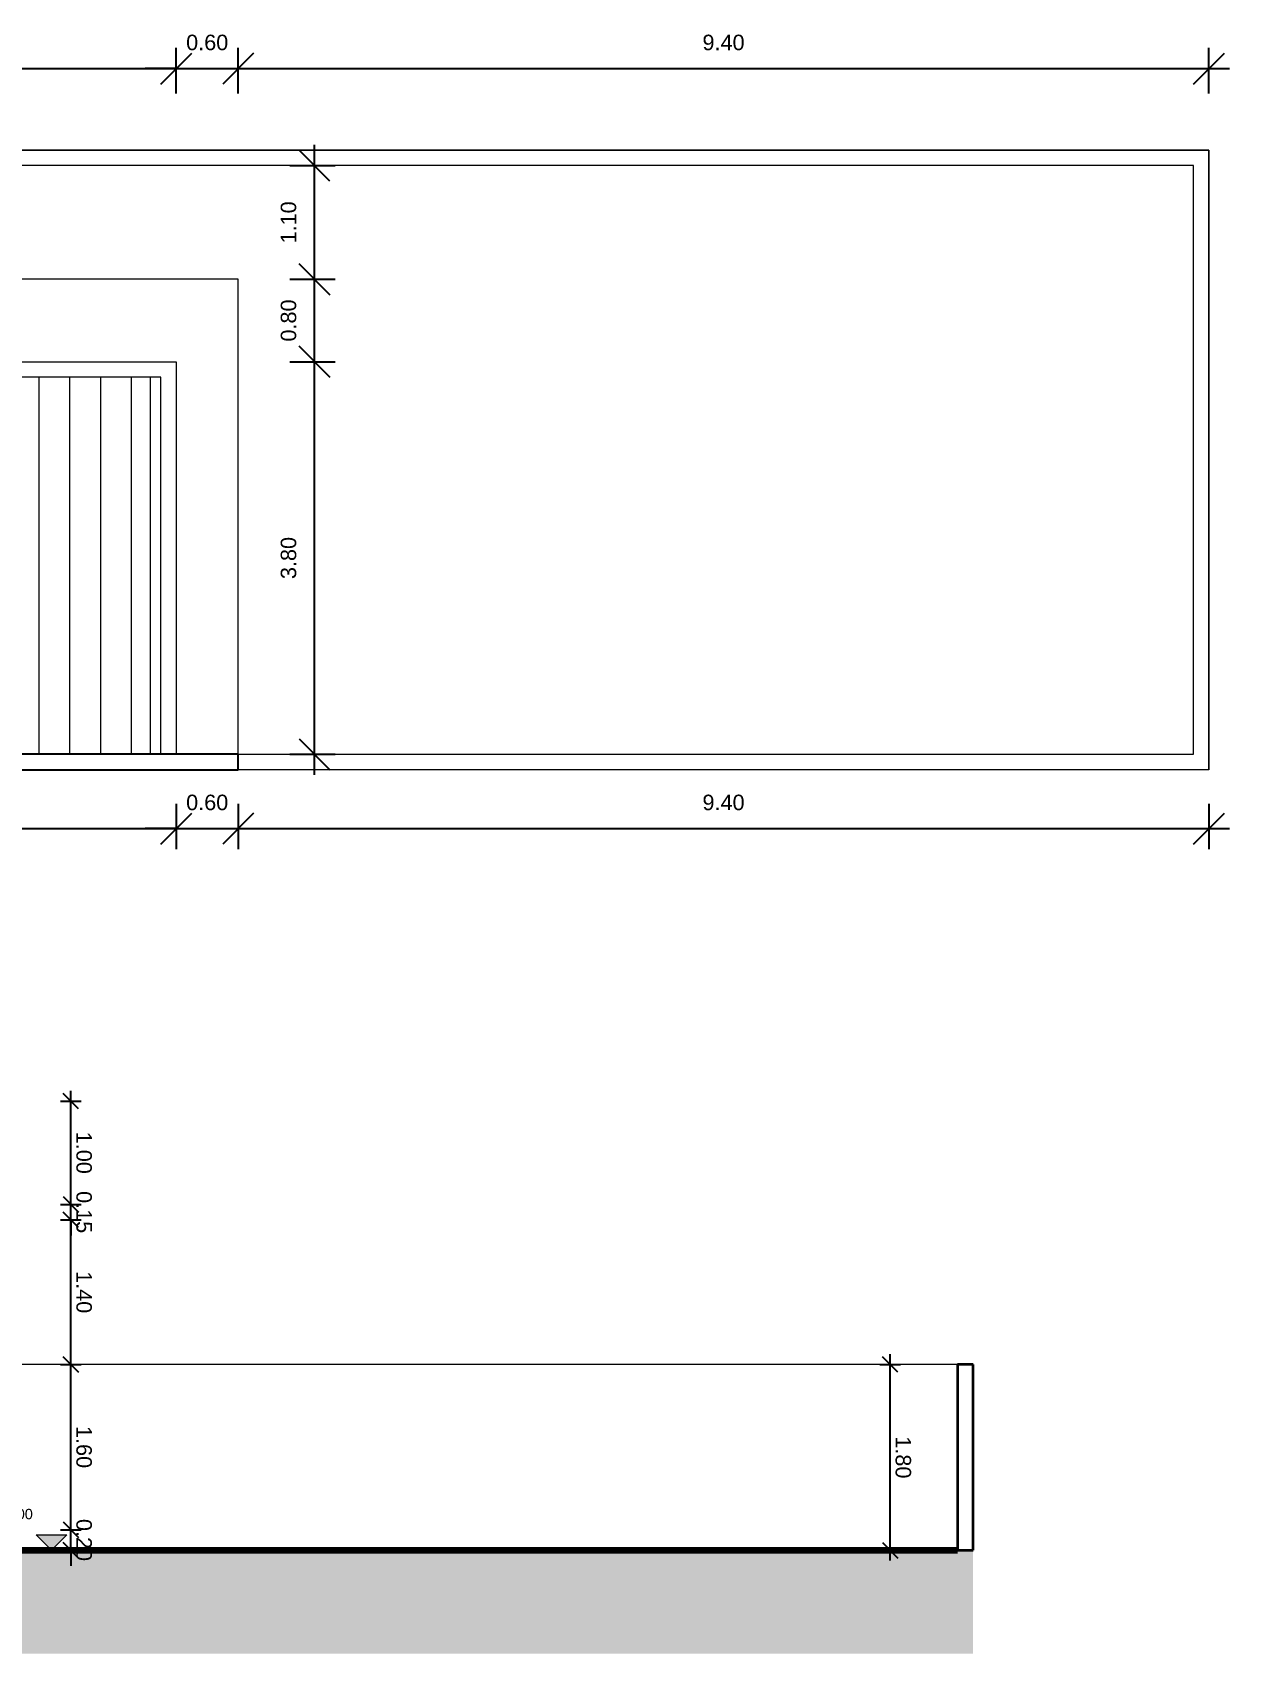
# Model space of a CAD drawing. Header units: centimetres. Extents: x 1481 to 8105, y -69 to 2574.
# Drawn here: x 3570 to 4729, y -69 to 1501 of the extents above; entities that cross this region are included whole.
import ezdxf

# ---------------------------------------------------------------- set-up
doc = ezdxf.new("R2010")
doc.units = ezdxf.units.CM
for name, color, linetype, lineweight in [('A-ANNO-DIMS', 1, 'Continuous', 9), ('A-FLOR', 192, 'Continuous', 9), ('A-ROOF', 132, 'Continuous', 9), ('A-ROOF-PATT', 132, 'Continuous', 9), ('A-WALL', 250, 'Continuous', 9), ('C-TOPO', 7, 'Continuous', 9), ('G-ANNO-DIMS', 182, 'Continuous', 9)]:
    doc.layers.add(name, color=color, linetype=linetype, lineweight=lineweight)
doc.styles.add('Arial', font='arial.ttf', dxfattribs={"height": 15})
doc.dimstyles.new('Cotas_de_Corte', dxfattribs={"dimscale": 30.48, "dimtxt": 7.651945, "dimasz": 0.492126, "dimexe": 0.328084, "dimexo": 0.0625, "dimgap": 0.164042, "dimtad": 1, "dimlfac": 0.01, "dimrnd": 0.01, "dimzin": 0, "dimdsep": 46, "dimtxsty": 'Arial', "dimblk1": 'OBLIQUE', "dimblk2": 'OBLIQUE', "dimsah": 1, "dimcen": 0.09, "dimdle": 0.328084, "dimazin": 0, "dimtfac": 1, "dimtdec": 4, "dimtix": 1, "dimtmove": 0, "dimatfit": 3, "dimfxl": 0.393701, "dimfxlon": 1, "dimtvp": 1, "dimtolj": 1, "dimtzin": 0, "dimarcsym": 2})
doc.dimstyles.new('Cotas_Planta_Baixa', dxfattribs={"dimscale": 30.48, "dimtxt": 15.303891, "dimasz": 0.984252, "dimexe": 0.656168, "dimexo": 0.0625, "dimgap": 0.574147, "dimtad": 1, "dimlfac": 0.01, "dimrnd": 0.01, "dimzin": 0, "dimdsep": 46, "dimtxsty": 'Arial', "dimblk1": 'OBLIQUE', "dimblk2": 'OBLIQUE', "dimsah": 1, "dimcen": 0.09, "dimdle": 0.656168, "dimazin": 0, "dimtfac": 1, "dimtdec": 4, "dimtix": 1, "dimtmove": 0, "dimatfit": 3, "dimfxl": 0.787402, "dimfxlon": 1, "dimtvp": 1, "dimtolj": 1, "dimtzin": 0, "dimarcsym": 2})

# ---------------------------------------------------------------- blocks, each defined once
blk = doc.blocks.new('Elevações de ponto - M_Cota de elevação - Exterior preenchido-23614-Corte 1')
at = {"layer": 'G-ANNO-DIMS'}
blk.add_hatch(color=256, dxfattribs=at).paths.add_polyline_path([(463.6, 35), (448.6, 20), (433.6, 35)], flags=0)
for p, q in [((448.6, 20), (433.6, 35)), ((433.6, 35), (463.6, 35)), ((463.6, 35), (448.6, 20)), ((433.6, 20), (463.6, 20))]:
    blk.add_line(p, q, dxfattribs=at)
blk = doc.blocks.new('_Oblique')
at = {"color": 0, "linetype": 'ByBlock', "lineweight": -2}
blk.add_line((-0.5, -0.5), (0.5, 0.5), dxfattribs=at)
blk = doc.blocks.new('*D188')
at = {"layer": 'A-ANNO-DIMS', "color": 0, "lineweight": -2, "transparency": 16777216}
for p, q in [((3607.3, 51), (3607.3, 66)), ((3597.2, 51), (3617.3, 51)), ((3607.3, 31), (3607.3, 51)), ((3597.2, 31), (3617.3, 31)), ((3607.3, 31), (3607.3, 16))]:
    blk.add_line(p, q, dxfattribs=at)
at = {"layer": 'Defpoints', "color": 0, "transparency": 16777216}
for p in [(3595.3, 51), (3607.3, 51), (3595.3, 31)]:
    blk.add_point(p, dxfattribs=at)
at = {"layer": 'A-ANNO-DIMS', "color": 0, "lineweight": -2, "transparency": 16777216, "xscale": 15, "yscale": 15, "zscale": 15}
for p, rotation in [((3607.3, 51), 270), ((3607.3, 31), 90)]:
    blk.add_blockref('_Oblique', p, dxfattribs=dict(at, rotation=rotation))
at = {"layer": 'A-ANNO-DIMS', "color": 0, "transparency": 16777216, "insert": (3620, 41), "char_height": 15, "width": 24.298, "attachment_point": 5, "rotation": 270, "style": 'Arial'}
blk.add_mtext('\\A1;0.20', dxfattribs=at)
blk = doc.blocks.new('*D189')
at = {"layer": 'A-ANNO-DIMS', "color": 0, "lineweight": -2, "transparency": 16777216}
for p, q in [((3607.3, 41), (3607.3, 221)), ((3597.2, 211), (3617.3, 211)), ((3597.2, 51), (3617.3, 51))]:
    blk.add_line(p, q, dxfattribs=at)
at = {"layer": 'Defpoints', "color": 0, "transparency": 16777216}
for p in [(3595.3, 211), (3607.3, 211), (3595.3, 51)]:
    blk.add_point(p, dxfattribs=at)
at = {"layer": 'A-ANNO-DIMS', "color": 0, "lineweight": -2, "transparency": 16777216, "xscale": 15, "yscale": 15, "zscale": 15}
for p, rotation in [((3607.3, 211), 90), ((3607.3, 51), 270)]:
    blk.add_blockref('_Oblique', p, dxfattribs=dict(at, rotation=rotation))
at = {"layer": 'A-ANNO-DIMS', "color": 0, "transparency": 16777216, "insert": (3620, 131), "char_height": 15, "width": 24.298, "attachment_point": 5, "rotation": 270, "style": 'Arial'}
blk.add_mtext('\\A1;1.60', dxfattribs=at)
blk = doc.blocks.new('*D190')
at = {"layer": 'A-ANNO-DIMS', "color": 0, "lineweight": -2, "transparency": 16777216}
for p, q in [((3597.2, 351), (3617.3, 351)), ((3607.3, 201), (3607.3, 361)), ((3597.2, 211), (3617.3, 211))]:
    blk.add_line(p, q, dxfattribs=at)
at = {"layer": 'Defpoints', "color": 0, "transparency": 16777216}
for p in [(3595.3, 351), (3607.3, 351), (3595.3, 211)]:
    blk.add_point(p, dxfattribs=at)
at = {"layer": 'A-ANNO-DIMS', "color": 0, "lineweight": -2, "transparency": 16777216, "xscale": 15, "yscale": 15, "zscale": 15}
for p, rotation in [((3607.3, 351), 90), ((3607.3, 211), 270)]:
    blk.add_blockref('_Oblique', p, dxfattribs=dict(at, rotation=rotation))
at = {"layer": 'A-ANNO-DIMS', "color": 0, "transparency": 16777216, "insert": (3620, 281), "char_height": 15, "width": 24.298, "attachment_point": 5, "rotation": 270, "style": 'Arial'}
blk.add_mtext('\\A1;1.40', dxfattribs=at)
blk = doc.blocks.new('*D191')
at = {"layer": 'A-ANNO-DIMS', "color": 0, "lineweight": -2, "transparency": 16777216}
for p, q in [((3607.3, 366), (3607.3, 381)), ((3597.2, 366), (3617.3, 366)), ((3607.3, 351), (3607.3, 366)), ((3597.2, 351), (3617.3, 351)), ((3607.3, 351), (3607.3, 336))]:
    blk.add_line(p, q, dxfattribs=at)
at = {"layer": 'Defpoints', "color": 0, "transparency": 16777216}
for p in [(3595.3, 366), (3607.3, 366), (3595.3, 351)]:
    blk.add_point(p, dxfattribs=at)
at = {"layer": 'A-ANNO-DIMS', "color": 0, "lineweight": -2, "transparency": 16777216, "xscale": 15, "yscale": 15, "zscale": 15}
for p, rotation in [((3607.3, 366), 270), ((3607.3, 351), 90)]:
    blk.add_blockref('_Oblique', p, dxfattribs=dict(at, rotation=rotation))
at = {"layer": 'A-ANNO-DIMS', "color": 0, "transparency": 16777216, "insert": (3620, 358.5), "char_height": 15, "width": 24.298, "attachment_point": 5, "rotation": 270, "style": 'Arial'}
blk.add_mtext('\\A1;0.15', dxfattribs=at)
blk = doc.blocks.new('*D192')
at = {"layer": 'A-ANNO-DIMS', "color": 0, "lineweight": -2, "transparency": 16777216}
for p, q in [((3607.3, 356), (3607.3, 476)), ((3597.2, 466), (3617.3, 466)), ((3597.2, 366), (3617.3, 366))]:
    blk.add_line(p, q, dxfattribs=at)
at = {"layer": 'Defpoints', "color": 0, "transparency": 16777216}
for p in [(3595.3, 466), (3607.3, 466), (3595.3, 366)]:
    blk.add_point(p, dxfattribs=at)
at = {"layer": 'A-ANNO-DIMS', "color": 0, "lineweight": -2, "transparency": 16777216, "xscale": 15, "yscale": 15, "zscale": 15}
for p, rotation in [((3607.3, 466), 90), ((3607.3, 366), 270)]:
    blk.add_blockref('_Oblique', p, dxfattribs=dict(at, rotation=rotation))
at = {"layer": 'A-ANNO-DIMS', "color": 0, "transparency": 16777216, "insert": (3620, 416), "char_height": 15, "width": 24.298, "attachment_point": 5, "rotation": 270, "style": 'Arial'}
blk.add_mtext('\\A1;1.00', dxfattribs=at)
blk = doc.blocks.new('*D193')
at = {"layer": 'A-ANNO-DIMS', "color": 0, "lineweight": -2, "transparency": 16777216}
for p, q in [((4400.7, 21), (4400.7, 221)), ((4390.6, 211), (4410.7, 211)), ((4390.6, 31), (4410.7, 31))]:
    blk.add_line(p, q, dxfattribs=at)
at = {"layer": 'Defpoints', "color": 0, "transparency": 16777216}
for p in [(4388.7, 211), (4400.7, 211), (4388.7, 31)]:
    blk.add_point(p, dxfattribs=at)
at = {"layer": 'A-ANNO-DIMS', "color": 0, "lineweight": -2, "transparency": 16777216, "xscale": 15, "yscale": 15, "zscale": 15}
for p, rotation in [((4400.7, 211), 90), ((4400.7, 31), 270)]:
    blk.add_blockref('_Oblique', p, dxfattribs=dict(at, rotation=rotation))
at = {"layer": 'A-ANNO-DIMS', "color": 0, "transparency": 16777216, "insert": (4413.3, 121), "char_height": 15, "width": 24.298, "attachment_point": 5, "rotation": 270, "style": 'Arial'}
blk.add_mtext('\\A1;1.80', dxfattribs=at)
blk = doc.blocks.new('*D291')
at = {"layer": 'A-ANNO-DIMS', "color": 0, "lineweight": -2, "transparency": 16777216}
for p, q in [((2854.3, 754), (2854.3, 710)), ((3709.3, 754), (3709.3, 710)), ((2834.3, 730), (3729.3, 730))]:
    blk.add_line(p, q, dxfattribs=at)
at = {"layer": 'Defpoints', "color": 0, "transparency": 16777216}
for p in [(2854.3, 787), (3709.3, 787), (3709.3, 730)]:
    blk.add_point(p, dxfattribs=at)
at = {"layer": 'A-ANNO-DIMS', "color": 0, "lineweight": -2, "transparency": 16777216, "xscale": 29.99999999999999, "yscale": 29.99999999999999, "zscale": 29.99999999999999, "rotation": 180}
blk.add_blockref('_Oblique', (2854.3, 730), dxfattribs=at)
at = {"layer": 'A-ANNO-DIMS', "color": 0, "lineweight": -2, "transparency": 16777216, "xscale": 29.99999999999999, "yscale": 29.99999999999999, "zscale": 29.99999999999999}
blk.add_blockref('_Oblique', (3709.3, 730), dxfattribs=at)
at = {"layer": 'A-ANNO-DIMS', "color": 0, "transparency": 16777216, "insert": (3281.8, 755.2), "char_height": 15, "attachment_point": 5, "style": 'Arial'}
blk.add_mtext('\\A1;8.55', dxfattribs=at)
blk = doc.blocks.new('*D292')
at = {"layer": 'A-ANNO-DIMS', "color": 0, "lineweight": -2, "transparency": 16777216}
for p, q in [((3709.3, 754), (3709.3, 710)), ((3769.3, 754), (3769.3, 710)), ((3709.3, 730), (3679.3, 730)), ((3709.3, 730), (3769.3, 730)), ((3769.3, 730), (3799.3, 730))]:
    blk.add_line(p, q, dxfattribs=at)
at = {"layer": 'Defpoints', "color": 0, "transparency": 16777216}
for p in [(3709.3, 787), (3769.3, 787), (3769.3, 730)]:
    blk.add_point(p, dxfattribs=at)
at = {"layer": 'A-ANNO-DIMS', "color": 0, "lineweight": -2, "transparency": 16777216, "xscale": 29.99999999999999, "yscale": 29.99999999999999, "zscale": 29.99999999999999}
blk.add_blockref('_Oblique', (3709.3, 730), dxfattribs=at)
at = {"layer": 'A-ANNO-DIMS', "color": 0, "lineweight": -2, "transparency": 16777216, "xscale": 29.99999999999999, "yscale": 29.99999999999999, "zscale": 29.99999999999999, "rotation": 180}
blk.add_blockref('_Oblique', (3769.3, 730), dxfattribs=at)
at = {"layer": 'A-ANNO-DIMS', "color": 0, "transparency": 16777216, "insert": (3739.3, 755.2), "char_height": 15, "attachment_point": 5, "style": 'Arial'}
blk.add_mtext('\\A1;0.60', dxfattribs=at)
blk = doc.blocks.new('*D293')
at = {"layer": 'A-ANNO-DIMS', "color": 0, "lineweight": -2, "transparency": 16777216}
for p, q in [((3769.3, 754), (3769.3, 710)), ((4709.3, 754), (4709.3, 710)), ((3749.3, 730), (4729.3, 730))]:
    blk.add_line(p, q, dxfattribs=at)
at = {"layer": 'Defpoints', "color": 0, "transparency": 16777216}
for p in [(3769.3, 787), (4709.3, 787), (4709.3, 730)]:
    blk.add_point(p, dxfattribs=at)
at = {"layer": 'A-ANNO-DIMS', "color": 0, "lineweight": -2, "transparency": 16777216, "xscale": 29.99999999999999, "yscale": 29.99999999999999, "zscale": 29.99999999999999, "rotation": 180}
blk.add_blockref('_Oblique', (3769.3, 730), dxfattribs=at)
at = {"layer": 'A-ANNO-DIMS', "color": 0, "lineweight": -2, "transparency": 16777216, "xscale": 29.99999999999999, "yscale": 29.99999999999999, "zscale": 29.99999999999999}
blk.add_blockref('_Oblique', (4709.3, 730), dxfattribs=at)
at = {"layer": 'A-ANNO-DIMS', "color": 0, "transparency": 16777216, "insert": (4239.3, 755.2), "char_height": 15, "attachment_point": 5, "style": 'Arial'}
blk.add_mtext('\\A1;9.40', dxfattribs=at)
blk = doc.blocks.new('*D298')
at = {"layer": 'A-ANNO-DIMS', "color": 0, "lineweight": -2, "transparency": 16777216}
for p, q in [((2914.7, 1442), (2914.7, 1486)), ((3709.3, 1442), (3709.3, 1486)), ((2894.7, 1466), (3729.3, 1466))]:
    blk.add_line(p, q, dxfattribs=at)
at = {"layer": 'Defpoints', "color": 0, "transparency": 16777216}
for p in [(3709.3, 1466), (2914.7, 1372), (3709.3, 1182)]:
    blk.add_point(p, dxfattribs=at)
at = {"layer": 'A-ANNO-DIMS', "color": 0, "lineweight": -2, "transparency": 16777216, "xscale": 29.99999999999999, "yscale": 29.99999999999999, "zscale": 29.99999999999999, "rotation": 180}
blk.add_blockref('_Oblique', (2914.7, 1466), dxfattribs=at)
at = {"layer": 'A-ANNO-DIMS', "color": 0, "lineweight": -2, "transparency": 16777216, "xscale": 29.99999999999999, "yscale": 29.99999999999999, "zscale": 29.99999999999999}
blk.add_blockref('_Oblique', (3709.3, 1466), dxfattribs=at)
at = {"layer": 'A-ANNO-DIMS', "color": 0, "transparency": 16777216, "insert": (3312, 1491.2), "char_height": 15, "attachment_point": 5, "style": 'Arial'}
blk.add_mtext('\\A1;7.95', dxfattribs=at)
blk = doc.blocks.new('*D299')
at = {"layer": 'A-ANNO-DIMS', "color": 0, "lineweight": -2, "transparency": 16777216}
for p, q in [((3709.3, 1442), (3709.3, 1486)), ((3769.3, 1442), (3769.3, 1486)), ((3709.3, 1466), (3679.3, 1466)), ((3709.3, 1466), (3769.3, 1466)), ((3769.3, 1466), (3799.3, 1466))]:
    blk.add_line(p, q, dxfattribs=at)
at = {"layer": 'Defpoints', "color": 0, "transparency": 16777216}
for p in [(3769.3, 1466), (3769.3, 1262), (3709.3, 1182)]:
    blk.add_point(p, dxfattribs=at)
at = {"layer": 'A-ANNO-DIMS', "color": 0, "lineweight": -2, "transparency": 16777216, "xscale": 29.99999999999999, "yscale": 29.99999999999999, "zscale": 29.99999999999999}
blk.add_blockref('_Oblique', (3709.3, 1466), dxfattribs=at)
at = {"layer": 'A-ANNO-DIMS', "color": 0, "lineweight": -2, "transparency": 16777216, "xscale": 29.99999999999999, "yscale": 29.99999999999999, "zscale": 29.99999999999999, "rotation": 180}
blk.add_blockref('_Oblique', (3769.3, 1466), dxfattribs=at)
at = {"layer": 'A-ANNO-DIMS', "color": 0, "transparency": 16777216, "insert": (3739.3, 1491.2), "char_height": 15, "attachment_point": 5, "style": 'Arial'}
blk.add_mtext('\\A1;0.60', dxfattribs=at)
blk = doc.blocks.new('*D300')
at = {"layer": 'A-ANNO-DIMS', "color": 0, "lineweight": -2, "transparency": 16777216}
for p, q in [((3769.3, 1442), (3769.3, 1486)), ((4709.3, 1442), (4709.3, 1486)), ((3749.3, 1466), (4729.3, 1466))]:
    blk.add_line(p, q, dxfattribs=at)
at = {"layer": 'Defpoints', "color": 0, "transparency": 16777216}
for p in [(4709.3, 1466), (4709.3, 1387), (3769.3, 1262)]:
    blk.add_point(p, dxfattribs=at)
at = {"layer": 'A-ANNO-DIMS', "color": 0, "lineweight": -2, "transparency": 16777216, "xscale": 29.99999999999999, "yscale": 29.99999999999999, "zscale": 29.99999999999999, "rotation": 180}
blk.add_blockref('_Oblique', (3769.3, 1466), dxfattribs=at)
at = {"layer": 'A-ANNO-DIMS', "color": 0, "lineweight": -2, "transparency": 16777216, "xscale": 29.99999999999999, "yscale": 29.99999999999999, "zscale": 29.99999999999999}
blk.add_blockref('_Oblique', (4709.3, 1466), dxfattribs=at)
at = {"layer": 'A-ANNO-DIMS', "color": 0, "transparency": 16777216, "insert": (4239.3, 1491.2), "char_height": 15, "attachment_point": 5, "style": 'Arial'}
blk.add_mtext('\\A1;9.40', dxfattribs=at)
blk = doc.blocks.new('*D301')
at = {"layer": 'A-ANNO-DIMS', "color": 0, "lineweight": -2, "transparency": 16777216}
for p, q in [((3843.2, 782), (3843.2, 1202)), ((3819.2, 1182), (3863.2, 1182)), ((3819.2, 802), (3863.2, 802))]:
    blk.add_line(p, q, dxfattribs=at)
at = {"layer": 'Defpoints', "color": 0, "transparency": 16777216}
for p in [(3769.3, 1182), (3843.2, 1182), (3769.3, 802)]:
    blk.add_point(p, dxfattribs=at)
at = {"layer": 'A-ANNO-DIMS', "color": 0, "lineweight": -2, "transparency": 16777216, "xscale": 29.99999999999999, "yscale": 29.99999999999999, "zscale": 29.99999999999999}
for p, rotation in [((3843.2, 1182), 90), ((3843.2, 802), 270)]:
    blk.add_blockref('_Oblique', p, dxfattribs=dict(at, rotation=rotation))
at = {"layer": 'A-ANNO-DIMS', "color": 0, "transparency": 16777216, "insert": (3818.1, 992), "char_height": 15, "attachment_point": 5, "rotation": 90, "style": 'Arial'}
blk.add_mtext('\\A1;3.80', dxfattribs=at)
blk = doc.blocks.new('*D302')
at = {"layer": 'A-ANNO-DIMS', "color": 0, "lineweight": -2, "transparency": 16777216}
for p, q in [((3843.2, 1162), (3843.2, 1282)), ((3819.2, 1262), (3863.2, 1262)), ((3819.2, 1182), (3863.2, 1182))]:
    blk.add_line(p, q, dxfattribs=at)
at = {"layer": 'Defpoints', "color": 0, "transparency": 16777216}
for p in [(3769.3, 1262), (3843.2, 1262), (3769.3, 1182)]:
    blk.add_point(p, dxfattribs=at)
at = {"layer": 'A-ANNO-DIMS', "color": 0, "lineweight": -2, "transparency": 16777216, "xscale": 29.99999999999999, "yscale": 29.99999999999999, "zscale": 29.99999999999999}
for p, rotation in [((3843.2, 1262), 90), ((3843.2, 1182), 270)]:
    blk.add_blockref('_Oblique', p, dxfattribs=dict(at, rotation=rotation))
at = {"layer": 'A-ANNO-DIMS', "color": 0, "transparency": 16777216, "insert": (3818.1, 1222), "char_height": 15, "attachment_point": 5, "rotation": 90, "style": 'Arial'}
blk.add_mtext('\\A1;0.80', dxfattribs=at)
blk = doc.blocks.new('*D303')
at = {"layer": 'A-ANNO-DIMS', "color": 0, "lineweight": -2, "transparency": 16777216}
for p, q in [((3843.2, 1242), (3843.2, 1392)), ((3819.2, 1372), (3863.2, 1372)), ((3819.2, 1262), (3863.2, 1262))]:
    blk.add_line(p, q, dxfattribs=at)
at = {"layer": 'Defpoints', "color": 0, "transparency": 16777216}
for p in [(3805.5, 1372), (3843.2, 1372), (3769.3, 1262)]:
    blk.add_point(p, dxfattribs=at)
at = {"layer": 'A-ANNO-DIMS', "color": 0, "lineweight": -2, "transparency": 16777216, "xscale": 29.99999999999999, "yscale": 29.99999999999999, "zscale": 29.99999999999999}
for p, rotation in [((3843.2, 1372), 90), ((3843.2, 1262), 270)]:
    blk.add_blockref('_Oblique', p, dxfattribs=dict(at, rotation=rotation))
at = {"layer": 'A-ANNO-DIMS', "color": 0, "transparency": 16777216, "insert": (3818.1, 1317), "char_height": 15, "attachment_point": 5, "rotation": 90, "style": 'Arial'}
blk.add_mtext('\\A1;1.10', dxfattribs=at)

msp = doc.modelspace()

# ---------------------------------------------------------------- hatches: boundary and pattern name
at = {"layer": 'A-ROOF-PATT'}
h = msp.add_hatch(dxfattribs=at)
h.set_pattern_fill('FP_1', color=256, angle=-90, style=0, pattern_type=2)
h.set_pattern_definition([(90, (3188.484, 1083.94), (-29.851, 4e-14), [])])
h.paths.add_polyline_path([(2959.319, 802), (3684.319, 802), (3684.319, 1167), (2959.319, 1167)], flags=0)
at = {"layer": 'C-TOPO'}
h = msp.add_hatch(dxfattribs=at)
h.set_pattern_fill('FP_1', color=256, style=0, pattern_type=2)
h.set_pattern_definition([(0, (2565.865, 255.727), (31.75, 31.75), [31.75, -31.75]), (0, (2565.865, 267.634), (31.75, 31.75), [31.75, -31.75]), (0, (2565.865, 279.54), (31.75, 31.75), [31.75, -31.75]), (90, (2569.834, 283.51), (-31.75, 31.75), [31.75, -31.75]), (90, (2581.74, 283.51), (-31.75, 31.75), [31.75, -31.75]), (90, (2593.646, 283.51), (-31.75, 31.75), [31.75, -31.75])])
h.paths.add_polyline_path([(4481, -69), (4481, 31), (1481, 31), (1481, -69), (3786.979, -69)], flags=0)

# ---------------------------------------------------------------- linework, layer by layer
at = {"layer": 'A-FLOR'}
for p, q in [((3769.319, 1262), (2914.72, 1262)), ((3769.319, 802), (3769.319, 1262))]:
    msp.add_line(p, q, dxfattribs=at)
at = {"layer": 'A-ROOF'}
msp.add_line((3684.319, 802), (3684.319, 1167), dxfattribs=at)
at = {"layer": 'A-WALL'}
for p, q in [((2916.74, 1387), (4709.319, 1387)), ((4709.319, 1387), (4709.319, 787)), ((4694.319, 1372), (2916.74, 1372)), ((4694.319, 802), (4694.319, 1372)), ((2854.319, 1182), (3709.319, 1182)), ((3709.319, 1182), (3709.319, 802)), ((3694.319, 1167), (2839.319, 1167)), ((3694.319, 802), (3694.319, 1167)), ((2854.319, 802), (3694.319, 802)), ((3709.319, 802), (3769.319, 802)), ((3769.319, 802), (4694.319, 802)), ((3769.319, 802), (3769.319, 787)), ((3769.319, 787), (2149.319, 787)), ((4709.319, 787), (3769.319, 787)), ((4466, 211), (3481, 211))]:
    msp.add_line(p, q, dxfattribs=at)
at = {"layer": 'A-WALL', "lineweight": 25}
for p, q in [((3769.319, 802), (2149.319, 802)), ((3769.319, 787), (3769.319, 802)), ((2149.319, 787), (3769.319, 787))]:
    msp.add_line(p, q, dxfattribs=at)
at = {"layer": 'A-WALL', "lineweight": 35}
for p, q in [((4466, 211), (4466, 31)), ((4481, 211), (4466, 211)), ((4481, 31), (4481, 211)), ((4466, 31), (4481, 31))]:
    msp.add_line(p, q, dxfattribs=at)
at = {"layer": 'C-TOPO'}
for p, q in [((4709.319, 1387), (1709.319, 1387)), ((4709.319, 787), (4709.319, 1387)), ((4709.319, 787), (1709.319, 787)), ((4466, 31), (3541, 31))]:
    msp.add_line(p, q, dxfattribs=at)
at = {"layer": 'C-TOPO', "lineweight": 100}
msp.add_line((3541, 31), (4466, 31), dxfattribs=at)

# ---------------------------------------------------------------- block references
at = {"layer": 'G-ANNO-DIMS'}
msp.add_blockref('Elevações de ponto - M_Cota de elevação - Exterior preenchido-23614-Corte 1', (3139.936, 11), dxfattribs=at)

# ---------------------------------------------------------------- texts
at = {"layer": 'G-ANNO-DIMS', "insert": (3543.266, 71.134), "char_height": 10, "width": 32.56532, "attachment_point": 1, "line_spacing_factor": 0.941778, "style": 'Arial', "bg_fill": 3, "box_fill_scale": 1.25, "bg_fill_color": 256, "bg_fill_true_color": 13158600, "bg_fill_transparency": 0}
msp.add_mtext('0.00', dxfattribs=at)

# ---------------------------------------------------------------- dimensions: what is measured, and where the dimension line sits
at = {"layer": 'A-ANNO-DIMS'}
for base, p1, p2, picture, middle in [((3709.319, 1466), (2914.72, 1372), (3709.319, 1182), '*D298', (3312.02, 1491.159)), ((3769.319, 1466), (3709.319, 1182), (3769.319, 1262), '*D299', (3739.319, 1491.159)), ((4709.319, 1466), (3769.319, 1262), (4709.319, 1387), '*D300', (4239.319, 1491.159)), ((3709.319, 730), (2854.319, 787), (3709.319, 787), '*D291', (3281.819, 755.159)), ((3769.319, 730), (3709.319, 787), (3769.319, 787), '*D292', (3739.319, 755.159)), ((4709.319, 730), (3769.319, 787), (4709.319, 787), '*D293', (4239.319, 755.159))]:
    dim = msp.add_linear_dim(base=base, p1=p1, p2=p2, dimstyle='Cotas_Planta_Baixa', override={"dimpost": '<>', "dimtmove": 1}, dxfattribs=at)
    dim.commit()
    dim.dimension.update_dxf_attribs({"geometry": picture, "text_midpoint": middle})
for base, p1, p2, angle, dimstyle, override, picture, middle in [((3843.225, 1372), (3769.319, 1262), (3805.53, 1372), 270, 'Cotas_Planta_Baixa', {"dimpost": '<>', "dimtmove": 1}, '*D303', (3818.066, 1317)), ((3843.225, 1262), (3769.319, 1182), (3769.319, 1262), 270, 'Cotas_Planta_Baixa', {"dimpost": '<>', "dimtmove": 1}, '*D302', (3818.066, 1222)), ((3843.225, 1182), (3769.319, 802), (3769.319, 1182), 270, 'Cotas_Planta_Baixa', {"dimpost": '<>'}, '*D301', (3818.061, 992)), ((3607.296, 466), (3595.296, 366), (3595.296, 466), 90, 'Cotas_de_Corte', {"dimtad": 4, "dimpost": '<>', "dimfxl": 100}, '*D192', (3619.955, 416)), ((3607.296, 366), (3595.296, 351), (3595.296, 366), 90, 'Cotas_de_Corte', {"dimtad": 4, "dimpost": '<>', "dimfxl": 15}, '*D191', (3619.955, 358.5)), ((3607.296, 351), (3595.296, 211), (3595.296, 351), 90, 'Cotas_de_Corte', {"dimtad": 4, "dimpost": '<>', "dimfxl": 140}, '*D190', (3619.955, 281)), ((3607.296, 211), (3595.296, 51), (3595.296, 211), 90, 'Cotas_de_Corte', {"dimtad": 4, "dimpost": '<>', "dimfxl": 160}, '*D189', (3619.955, 131)), ((4400.66, 211), (4388.66, 31), (4388.66, 211), 90, 'Cotas_de_Corte', {"dimtad": 4, "dimpost": '<>', "dimfxl": 180}, '*D193', (4413.319, 121)), ((3607.296, 51), (3595.296, 31), (3595.296, 51), 90, 'Cotas_de_Corte', {"dimtad": 4, "dimpost": '<>', "dimfxl": 20}, '*D188', (3619.955, 41))]:
    dim = msp.add_linear_dim(base=base, p1=p1, p2=p2, angle=angle, dimstyle=dimstyle, override=override, dxfattribs=at)
    dim.commit()
    dim.dimension.update_dxf_attribs({"geometry": picture, "text_midpoint": middle})

doc.saveas('drawing.dxf')
